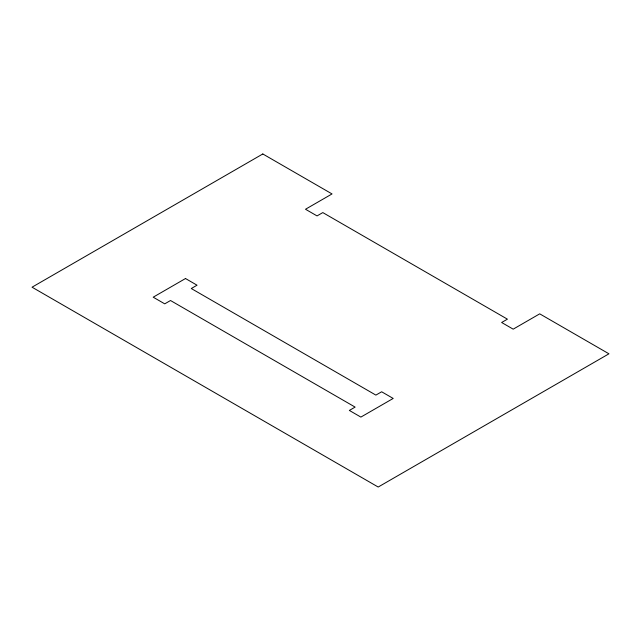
<?xml version="1.0" encoding="UTF-8"?>
<svg xmlns="http://www.w3.org/2000/svg" width="641" height="641" viewBox="0 0 641 641"><rect width="100%" height="100%" fill="white"/><g stroke="black" fill="none" stroke-linecap="round" stroke-linejoin="round"><path stroke-width="0.96" d="M262.81 153.968L32.05 287.192L378.19 487.032L608.95 353.808L539.722 313.842L513.185 329.162L501.647 322.495L507.416 319.17L322.808 212.588L317.039 215.913L305.501 209.254L332.038 193.935L262.81 153.968M185.505 278.531L153.199 297.184L164.737 303.85L170.506 300.517L355.114 407.099L349.345 410.432L360.883 417.091L393.189 398.438L381.651 391.779L375.882 395.104L191.274 288.522L197.043 285.197L185.505 278.531"/></g></svg>
